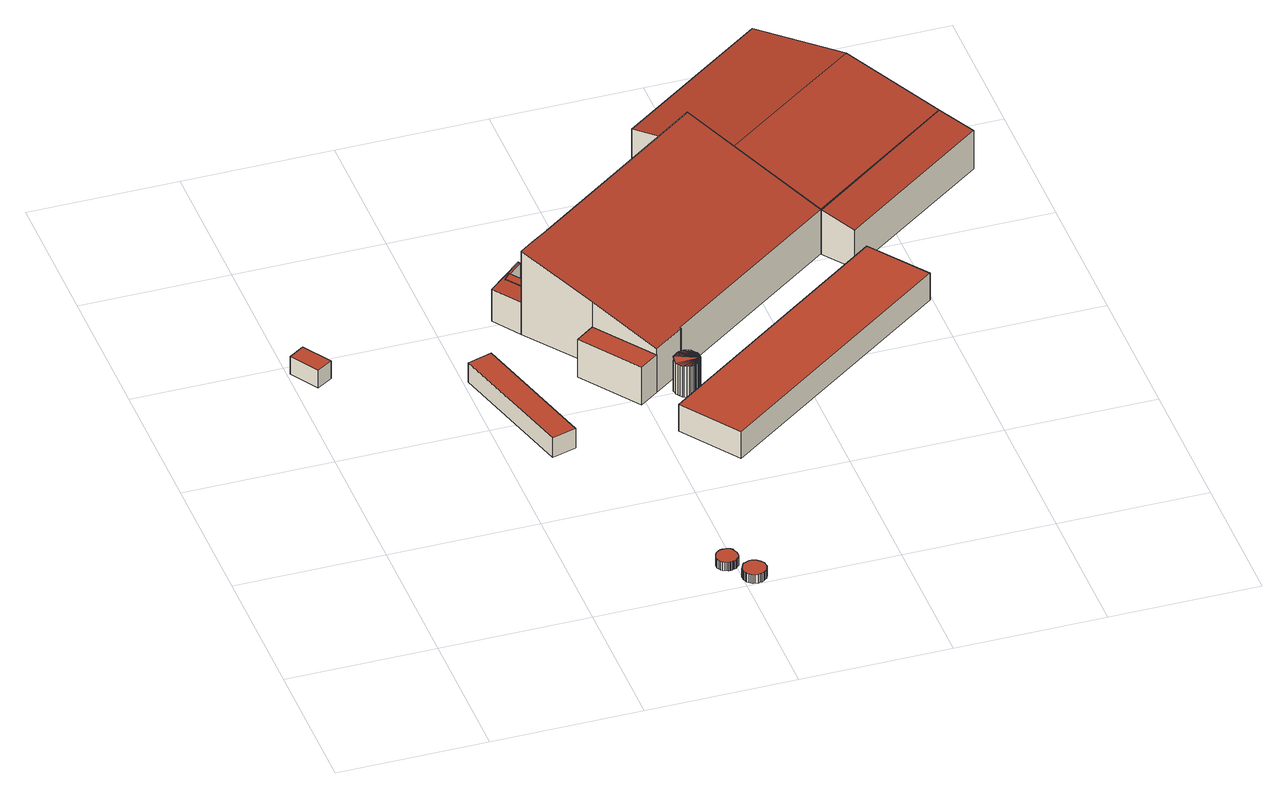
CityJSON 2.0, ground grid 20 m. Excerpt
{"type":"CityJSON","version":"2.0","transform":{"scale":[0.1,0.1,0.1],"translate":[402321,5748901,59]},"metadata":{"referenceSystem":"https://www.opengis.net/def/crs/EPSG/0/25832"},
"CityObjects":{
"building1":{"type":"Building","attributes":{"Gemeindeschluessel":"05515000","Geometrietyp2DReferenz":"3000","function":"31001_2500","roofType":"1000","measuredHeight":2.71},"address":[{"country":"Germany","locality":"Münster","thoroughfareNumber":"9a","thoroughfareName":"Lübecker Straße"}],"geometry":[{"type":"Solid","lod":"2","boundaries":[[[[0,1,2,3]],[[4,5,1,0]],[[6,7,5,4]],[[3,2,7,6]],[[4,0,3,6]],[[1,5,7,2]]]],"semantics":{"surfaces":[{"type":"WallSurface"},{"type":"RoofSurface"},{"type":"GroundSurface"}],"values":[[0,0,0,0,1,2]]}}]},
"building2":{"type":"Building","attributes":{"name":"Waage","Gemeindeschluessel":"05515000","Geometrietyp2DReferenz":"3000","function":"51002_9999","roofType":"1000","measuredHeight":3},"geometry":[{"type":"Solid","lod":"2","boundaries":[[[[8,9,10,11]],[[12,13,9,8]],[[14,15,13,12]],[[11,10,15,14]],[[12,8,11,14]],[[9,13,15,10]]]],"semantics":{"surfaces":[{"type":"WallSurface"},{"type":"RoofSurface"},{"type":"GroundSurface"}],"values":[[0,0,0,0,1,2]]}}]},
"building3":{"type":"Building","attributes":{"Gemeindeschluessel":"05515000","Geometrietyp2DReferenz":"3000","function":"51003_1201","roofType":"1000","measuredHeight":1.25},"geometry":[{"type":"Solid","lod":"2","boundaries":[[[[16,17,18,19]],[[20,21,17,16]],[[22,23,21,20]],[[24,25,23,22]],[[26,27,25,24]],[[28,29,27,26]],[[30,31,29,28]],[[32,33,31,30]],[[34,35,33,32]],[[36,37,35,34]],[[38,39,37,36]],[[40,41,39,38]],[[42,43,41,40]],[[44,45,43,42]],[[46,47,45,44]],[[48,49,47,46]],[[50,51,49,48]],[[52,53,51,50]],[[54,55,53,52]],[[56,57,55,54]],[[58,59,57,56]],[[60,61,59,58]],[[62,63,61,60]],[[64,65,63,62]],[[66,67,65,64]],[[68,69,67,66]],[[70,71,69,68]],[[72,73,71,70]],[[74,75,73,72]],[[76,77,75,74]],[[78,79,77,76]],[[80,81,79,78]],[[82,83,81,80]],[[84,85,83,82]],[[86,87,85,84]],[[88,89,87,86]],[[90,91,89,88]],[[19,18,91,90]],[[88,86,84,82,80,78,76,74,72,70,68,66,64,62,60,58,56,54,52,50,48,46,44,42,40,38,36,34,32,30,28,26,24,22,20,16,19,90]],[[17,21,23,25,27,29,31,33,35,37,39,41,43,45,47,49,51,53,55,57,59,61,63,65,67,69,71,73,75,77,79,81,83,85,87,89,91,18]]]],"semantics":{"surfaces":[{"type":"WallSurface"},{"type":"RoofSurface"},{"type":"GroundSurface"}],"values":[[0,0,0,0,0,0,0,0,0,0,0,0,0,0,0,0,0,0,0,0,0,0,0,0,0,0,0,0,0,0,0,0,0,0,0,0,0,0,1,2]]}}]},
"building4":{"type":"Building","attributes":{"Gemeindeschluessel":"05515000","Geometrietyp2DReferenz":"3000","function":"51003_1201","roofType":"1000","measuredHeight":1.29},"geometry":[{"type":"Solid","lod":"2","boundaries":[[[[92,93,94,95]],[[96,97,93,92]],[[98,99,97,96]],[[100,101,99,98]],[[102,103,101,100]],[[104,105,103,102]],[[106,107,105,104]],[[108,109,107,106]],[[110,111,109,108]],[[112,113,111,110]],[[114,115,113,112]],[[116,117,115,114]],[[118,119,117,116]],[[120,121,119,118]],[[122,123,121,120]],[[124,125,123,122]],[[126,127,125,124]],[[128,129,127,126]],[[130,131,129,128]],[[132,133,131,130]],[[134,135,133,132]],[[136,137,135,134]],[[138,139,137,136]],[[140,141,139,138]],[[142,143,141,140]],[[144,145,143,142]],[[146,147,145,144]],[[148,149,147,146]],[[150,151,149,148]],[[152,153,151,150]],[[154,155,153,152]],[[156,157,155,154]],[[158,159,157,156]],[[160,161,159,158]],[[162,163,161,160]],[[164,165,163,162]],[[166,167,165,164]],[[168,169,167,166]],[[170,171,169,168]],[[95,94,171,170]],[[168,166,164,162,160,158,156,154,152,150,148,146,144,142,140,138,136,134,132,130,128,126,124,122,120,118,116,114,112,110,108,106,104,102,100,98,96,92,95,170]],[[93,97,99,101,103,105,107,109,111,113,115,117,119,121,123,125,127,129,131,133,135,137,139,141,143,145,147,149,151,153,155,157,159,161,163,165,167,169,171,94]]]],"semantics":{"surfaces":[{"type":"WallSurface"},{"type":"RoofSurface"},{"type":"GroundSurface"}],"values":[[0,0,0,0,0,0,0,0,0,0,0,0,0,0,0,0,0,0,0,0,0,0,0,0,0,0,0,0,0,0,0,0,0,0,0,0,0,0,0,0,1,2]]}}]},
"building5":{"type":"Building","attributes":{"Gemeindeschluessel":"05515000","Geometrietyp2DReferenz":"3000","function":"51009_1610"},"children":["building5-1","building5-2"]},
"building5-1":{"type":"BuildingPart","attributes":{"roofType":"1000","measuredHeight":1.66},"parents":["building5"],"geometry":[{"type":"Solid","lod":"2","boundaries":[[[[172,173,174,175]],[[176,177,173,172]],[[178,179,177,176]],[[180,181,179,178]],[[178,176,172,175,180]],[[173,177,179,181,174]],[[181,180,175,174]]]],"semantics":{"surfaces":[{"type":"WallSurface"},{"type":"RoofSurface"},{"type":"GroundSurface"},{"type":"ClosureSurface"}],"values":[[0,0,0,0,1,2,3]]}}]},
"building5-2":{"type":"BuildingPart","attributes":{"roofType":"2100","measuredHeight":5.56},"parents":["building5"],"geometry":[{"type":"Solid","lod":"2","boundaries":[[[[182,183,184,185]],[[186,175,174,183,182]],[[185,184,181,180,187]],[[186,182,185,187]],[[183,174,181,184]],[[175,186,187,180]],[[181,174,175,180]]]],"semantics":{"surfaces":[{"type":"WallSurface"},{"type":"RoofSurface"},{"type":"GroundSurface"},{"type":"ClosureSurface"}],"values":[[0,0,0,1,2,0,3]]}}]},
"building6":{"type":"Building","attributes":{"Gemeindeschluessel":"05515000","Geometrietyp2DReferenz":"3000","function":"51003_1201","roofType":"5000","measuredHeight":5.06},"geometry":[{"type":"Solid","lod":"2","boundaries":[[[[188,189,190,191]],[[192,193,189,188]],[[194,195,193,192]],[[196,197,195,194]],[[198,199,197,196]],[[200,201,199,198]],[[202,203,201,200]],[[204,205,203,202]],[[206,207,205,204]],[[208,209,207,206]],[[210,211,209,208]],[[212,213,211,210]],[[214,215,213,212]],[[216,217,215,214]],[[218,219,217,216]],[[220,221,219,218]],[[222,223,221,220]],[[224,225,223,222]],[[226,227,225,224]],[[228,229,227,226]],[[230,231,229,228]],[[232,233,231,230]],[[234,235,233,232]],[[236,237,235,234]],[[238,239,237,236]],[[240,241,239,238]],[[242,243,241,240]],[[244,245,243,242]],[[246,247,245,244]],[[248,249,247,246]],[[250,251,249,248]],[[252,253,251,250]],[[254,255,253,252]],[[256,257,255,254]],[[258,259,257,256]],[[260,261,259,258]],[[262,263,261,260]],[[264,265,263,262]],[[266,267,265,264]],[[268,269,267,266]],[[270,271,269,268]],[[191,190,271,270]],[[224,222,272]],[[226,224,272]],[[228,226,272]],[[230,228,272]],[[232,230,272]],[[234,232,272]],[[236,234,272]],[[238,236,272]],[[240,238,272]],[[242,240,272]],[[244,242,272]],[[246,244,272]],[[248,246,272]],[[250,248,272]],[[252,250,272]],[[252,272,273]],[[252,273,258]],[[254,252,258]],[[258,256,254]],[[216,214,212]],[[218,216,212]],[[218,212,210]],[[220,218,210]],[[272,220,210]],[[272,210,208]],[[272,208,206]],[[272,206,204]],[[272,204,202]],[[272,202,200]],[[272,200,198]],[[272,198,196]],[[272,196,194]],[[272,194,192]],[[272,192,188]],[[272,188,191]],[[272,191,270]],[[272,270,268]],[[272,268,266]],[[272,266,264]],[[272,264,262]],[[272,262,260]],[[260,273,272]],[[220,272,222]],[[258,273,260]],[[189,193,195,197,199,201,203,205,207,209,211,213,215,217,219,221,223,225,227,229,231,233,235,237,239,241,243,245,247,249,251,253,255,257,259,261,263,265,267,269,271,190]]]],"semantics":{"surfaces":[{"type":"WallSurface"},{"type":"RoofSurface"},{"type":"GroundSurface"}],"values":[[0,0,0,0,0,0,0,0,0,0,0,0,0,0,0,0,0,0,0,0,0,0,0,0,0,0,0,0,0,0,0,0,0,0,0,0,0,0,0,0,0,0,1,1,1,1,1,1,1,1,1,1,1,1,1,1,1,1,1,1,1,1,1,1,1,1,1,1,1,1,1,1,1,1,1,1,1,1,1,1,1,1,1,1,0,0,2]]}}]},
"building7":{"type":"Building","attributes":{"Gemeindeschluessel":"05515000","Geometrietyp2DReferenz":"3000","function":"31001_2000"},"address":[{"country":"Germany","locality":"Münster","thoroughfareNumber":"9","thoroughfareName":"Lübecker Straße"}],"children":["building7-1","building7-2","building7-3"]},
"building7-1":{"type":"BuildingPart","attributes":{"roofType":"1000","measuredHeight":5.87},"parents":["building7"],"geometry":[{"type":"Solid","lod":"2","boundaries":[[[[274,275,276,277]],[[278,279,275,274]],[[280,281,279,278]],[[278,274,277,280]],[[275,279,281,276]],[[281,280,277,276]]]],"semantics":{"surfaces":[{"type":"WallSurface"},{"type":"RoofSurface"},{"type":"GroundSurface"},{"type":"ClosureSurface"}],"values":[[0,0,0,1,2,3]]}}]},
"building7-2":{"type":"BuildingPart","attributes":{"roofType":"2100","measuredHeight":5.76},"parents":["building7"],"geometry":[{"type":"Solid","lod":"2","boundaries":[[[[282,173,283,284]],[[285,183,173,282]],[[286,184,183,285]],[[287,288,289,290]],[[284,283,288,287]],[[290,286,285,282,284,287]],[[173,183,184,289,288,283]],[[289,184,286,290]]]],"semantics":{"surfaces":[{"type":"WallSurface"},{"type":"RoofSurface"},{"type":"GroundSurface"},{"type":"ClosureSurface"}],"values":[[0,0,0,0,0,1,2,3]]}}]},
"building7-3":{"type":"BuildingPart","attributes":{"roofType":"2100","measuredHeight":12.89},"parents":["building7"],"geometry":[{"type":"Solid","lod":"2","boundaries":[[[[291,290,289,281,280,292]],[[293,179,184,286,294]],[[295,296,179,293]],[[297,177,296,295]],[[298,299,177,297]],[[300,301,299,298]],[[302,303,301,300]],[[304,305,303,302]],[[306,307,305,304]],[[308,309,307,306]],[[310,277,276,309,308]],[[308,306,304,302,300,298,297,295,293,294,291,292,310]],[[289,184,179,296,177,299,301,303,305,307,309,276,281]],[[290,291,294,286]],[[184,289,290,286]],[[277,310,292,280]],[[281,276,277,280]]]],"semantics":{"surfaces":[{"type":"WallSurface"},{"type":"RoofSurface"},{"type":"GroundSurface"},{"type":"ClosureSurface"}],"values":[[0,0,0,0,0,0,0,0,0,0,0,1,2,0,3,0,3]]}}]},
"building8":{"type":"Building","attributes":{"Gemeindeschluessel":"05515000","Geometrietyp2DReferenz":"3000","function":"51003_1201","roofType":"1000","measuredHeight":4.05},"geometry":[{"type":"Solid","lod":"2","boundaries":[[[[311,312,313,314]],[[315,316,312,311]],[[317,318,316,315]],[[314,313,318,317]],[[315,311,314,317]],[[312,316,318,313]]]],"semantics":{"surfaces":[{"type":"WallSurface"},{"type":"RoofSurface"},{"type":"GroundSurface"}],"values":[[0,0,0,0,1,2]]}}]},
"building9":{"type":"Building","attributes":{"Gemeindeschluessel":"05515000","Geometrietyp2DReferenz":"3000","function":"31001_2000","roofType":"3100","measuredHeight":9.35},"geometry":[{"type":"Solid","lod":"2","boundaries":[[[[319,320,321,322]],[[323,324,320,319]],[[325,326,324,323]],[[327,328,326,325]],[[329,330,328,327]],[[331,332,330,329]],[[333,334,332,331]],[[322,321,334,333]],[[327,325,323,319,322,329]],[[333,331,329,322]],[[320,324,326,328,330,332,334,321]]]],"semantics":{"surfaces":[{"type":"WallSurface"},{"type":"RoofSurface"},{"type":"GroundSurface"}],"values":[[0,0,0,0,0,0,0,0,1,1,2]]}}]},
"building10":{"type":"Building","attributes":{"Gemeindeschluessel":"05515000","Geometrietyp2DReferenz":"3000","function":"51009_1610","roofType":"2100","measuredHeight":6.83},"geometry":[{"type":"Solid","lod":"2","boundaries":[[[[335,336,337,338]],[[331,332,336,335]],[[339,340,332,331]],[[338,337,340,339]],[[331,335,338,339]],[[336,332,340,337]]]],"semantics":{"surfaces":[{"type":"WallSurface"},{"type":"RoofSurface"},{"type":"GroundSurface"}],"values":[[0,0,0,0,1,2]]}}]}
},
"vertices":[
[49,562,34],[49,562,7],[25,600,7],[25,600,34],[28,548,34],[28,548,7],[4,586,34],[4,586,7],
[287,326,42],[287,326,12],[237,505,12],[237,505,42],[254,317,42],[254,317,12],[204,495,42],[204,495,12],
[381,38,21],[381,38,8],[383,37,8],[383,37,21],[379,40,21],[379,40,8],[378,42,21],[378,42,8],[376,45,21],[376,45,8],[376,48,21],[376,48,8],[376,51,21],[376,51,8],[377,54,21],[377,54,8],[378,56,21],[378,56,8],[379,58,21],[379,58,8],[381,60,21],[381,60,8],[383,61,21],[383,61,8],[384,62,21],[384,62,8],[386,63,21],[386,63,8],[387,63,21],[387,63,8],[389,63,21],[389,63,8],[390,63,21],[390,63,8],[392,63,21],[392,63,8],[394,63,21],[394,63,8],[396,62,21],[396,62,8],[399,61,21],[399,61,8],[401,59,21],[401,59,8],[402,56,21],[402,56,8],[403,54,21],[403,54,8],[404,51,21],[404,51,8],[404,48,21],[404,48,8],[404,45,21],[404,45,8],[403,42,21],[403,42,8],[401,40,21],[401,40,8],[400,39,21],[400,39,8],[398,37,21],[398,37,8],[396,36,21],[396,36,8],[394,36,21],[394,36,8],[393,35,21],[393,35,8],[391,35,21],[391,35,8],[390,35,21],[390,35,8],[388,35,21],[388,35,8],[386,36,21],[386,36,8],
[429,10,21],[429,10,8],[429,12,8],[429,12,21],[428,8,21],[428,8,8],[427,6,21],[427,6,8],[425,4,21],[425,4,8],[423,3,21],[423,3,8],[420,1,21],[420,1,8],[418,1,21],[418,1,8],[415,0,21],[415,0,8],[411,1,21],[411,1,8],[408,1,21],[408,1,8],[406,3,21],[406,3,8],[404,5,21],[404,5,8],[402,7,21],[402,7,8],[401,9,21],[401,9,8],[400,11,21],[400,11,8],[399,13,21],[399,13,8],[399,15,21],[399,15,8],[399,17,21],[399,17,8],[399,18,21],[399,18,8],[400,19,21],[400,19,8],[400,20,21],[400,20,8],[401,22,21],[401,22,8],[402,24,21],[402,24,8],[403,26,21],[403,26,8],[405,28,21],[405,28,8],[407,29,21],[407,29,8],[410,30,21],[410,30,8],[413,31,21],[413,31,8],[416,31,21],[416,31,8],[419,30,21],[419,30,8],[422,29,21],[422,29,8],[424,27,21],[424,27,8],[426,25,21],[426,25,8],[428,23,21],[428,23,8],[429,21,21],[429,21,8],[430,19,21],[430,19,8],[430,17,21],[430,17,8],[430,15,21],[430,15,8],[430,13,21],[430,13,8],
[317,630,30],[317,630,14],[298,617,14],[298,617,30],[341,596,30],[341,596,14],[338,594,30],[338,594,14],[323,583,30],[323,583,14],
[291,611,67],[291,611,14],[315,578,14],[315,578,67],[298,617,69],[323,583,69],
[448,411,60],[448,411,13],[447,411,13],[447,411,60],[449,412,60],[449,412,13],[451,412,60],[451,412,13],[453,413,60],[453,413,13],[456,413,60],[456,413,13],[458,412,60],[458,412,13],[461,411,60],[461,411,13],[464,410,60],[464,410,13],[466,408,60],[466,408,13],[468,405,60],[468,405,13],[470,403,60],[470,403,13],[471,399,60],[471,399,13],[471,396,60],[471,396,13],[471,393,60],[471,393,13],[470,390,60],[470,390,13],[469,388,60],[469,388,13],[468,386,60],[468,386,13],[467,384,60],[467,384,13],[465,383,60],[465,383,13],[464,381,60],[464,381,13],[462,381,60],[462,381,13],[460,380,60],[460,380,13],[459,379,60],[459,379,13],[457,379,60],[457,379,13],[454,379,60],[454,379,13],[452,379,60],[452,379,13],[449,380,60],[449,380,13],[446,381,60],[446,381,13],[444,382,60],[444,382,13],[442,385,60],[442,385,13],[440,387,60],[440,387,13],[438,390,60],[438,390,13],[438,393,60],[438,393,13],[437,397,60],[437,397,13],[438,399,60],[438,399,13],[439,402,60],[439,402,13],[440,405,60],[440,405,13],[441,406,60],[441,406,13],[443,408,60],[443,408,13],[444,409,60],[444,409,13],[446,410,60],[446,410,13],[469,387,64],[438,401,64],
[391,381,72],[391,381,14],[416,399,14],[416,399,72],[334,460,72],[334,460,14],[359,478,72],[359,478,14],
[317,630,71],[315,633,14],[315,633,71],[291,611,66],[315,578,66],[270,601,63],[270,601,14],[296,564,14],[296,564,63],
[296,564,142],[359,478,111],[338,594,142],[315,578,142],[339,595,142],[339,595,14],[341,596,142],[577,766,142],[577,766,14],[579,768,142],[579,768,14],[697,603,82],[697,603,14],[457,430,82],[457,430,14],[458,429,81],[458,429,14],[457,429,81],[457,429,14],[416,399,81],
[739,551,53],[739,551,12],[418,319,12],[418,319,53],[795,474,53],[795,474,12],[473,242,53],[473,242,12],
[579,768,95],[579,768,13],[614,719,13],[614,719,106],[577,766,95],[577,766,13],[529,833,81],[529,833,13],[734,980,81],[734,980,13],[817,865,106],[817,865,13],[899,750,81],[899,750,13],[697,603,81],[697,603,13],
[697,604,81],[697,604,13],[727,562,13],[727,562,72],[930,708,72],[930,708,13]
]}
